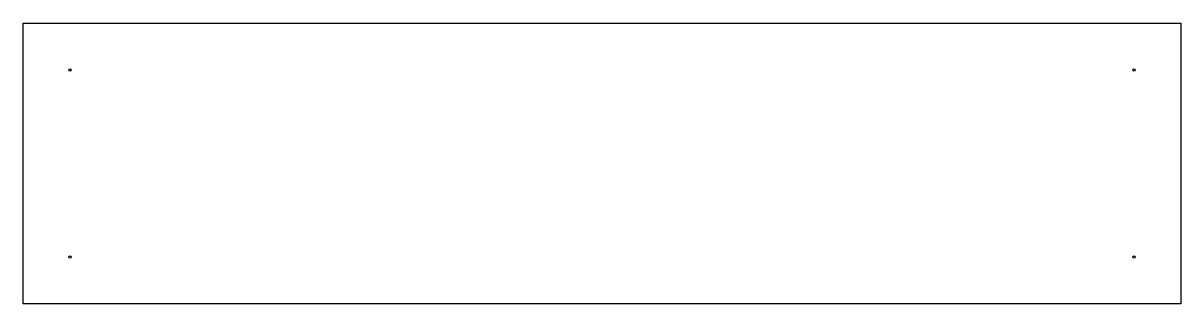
# Model space of a CAD drawing. Extents: x 0 to 495, y 0 to 120.
import ezdxf

# ---------------------------------------------------------------- set-up
doc = ezdxf.new("R2010")
doc.units = 0
doc.header["$PDMODE"] = 33
doc.header["$PDSIZE"] = 1
doc.layers.get('0').update_dxf_attribs({"color": 2, "linetype": 'CONTINUOUS'})
doc.layers.add('12', color=7, linetype='CONTINUOUS')

msp = doc.modelspace()

# ---------------------------------------------------------------- linework, layer by layer
at = {"color": 2, "linetype": 'CONTINUOUS'}
msp.add_lwpolyline([(0, 0), (0, 120), (495, 120), (495, 0)], close=True, dxfattribs=at)
at = {"layer": '12', "color": 7}
for p in [(20, 100), (475, 100), (20, 20), (475, 20)]:
    msp.add_point(p, dxfattribs=at)

doc.saveas('drawing.dxf')
